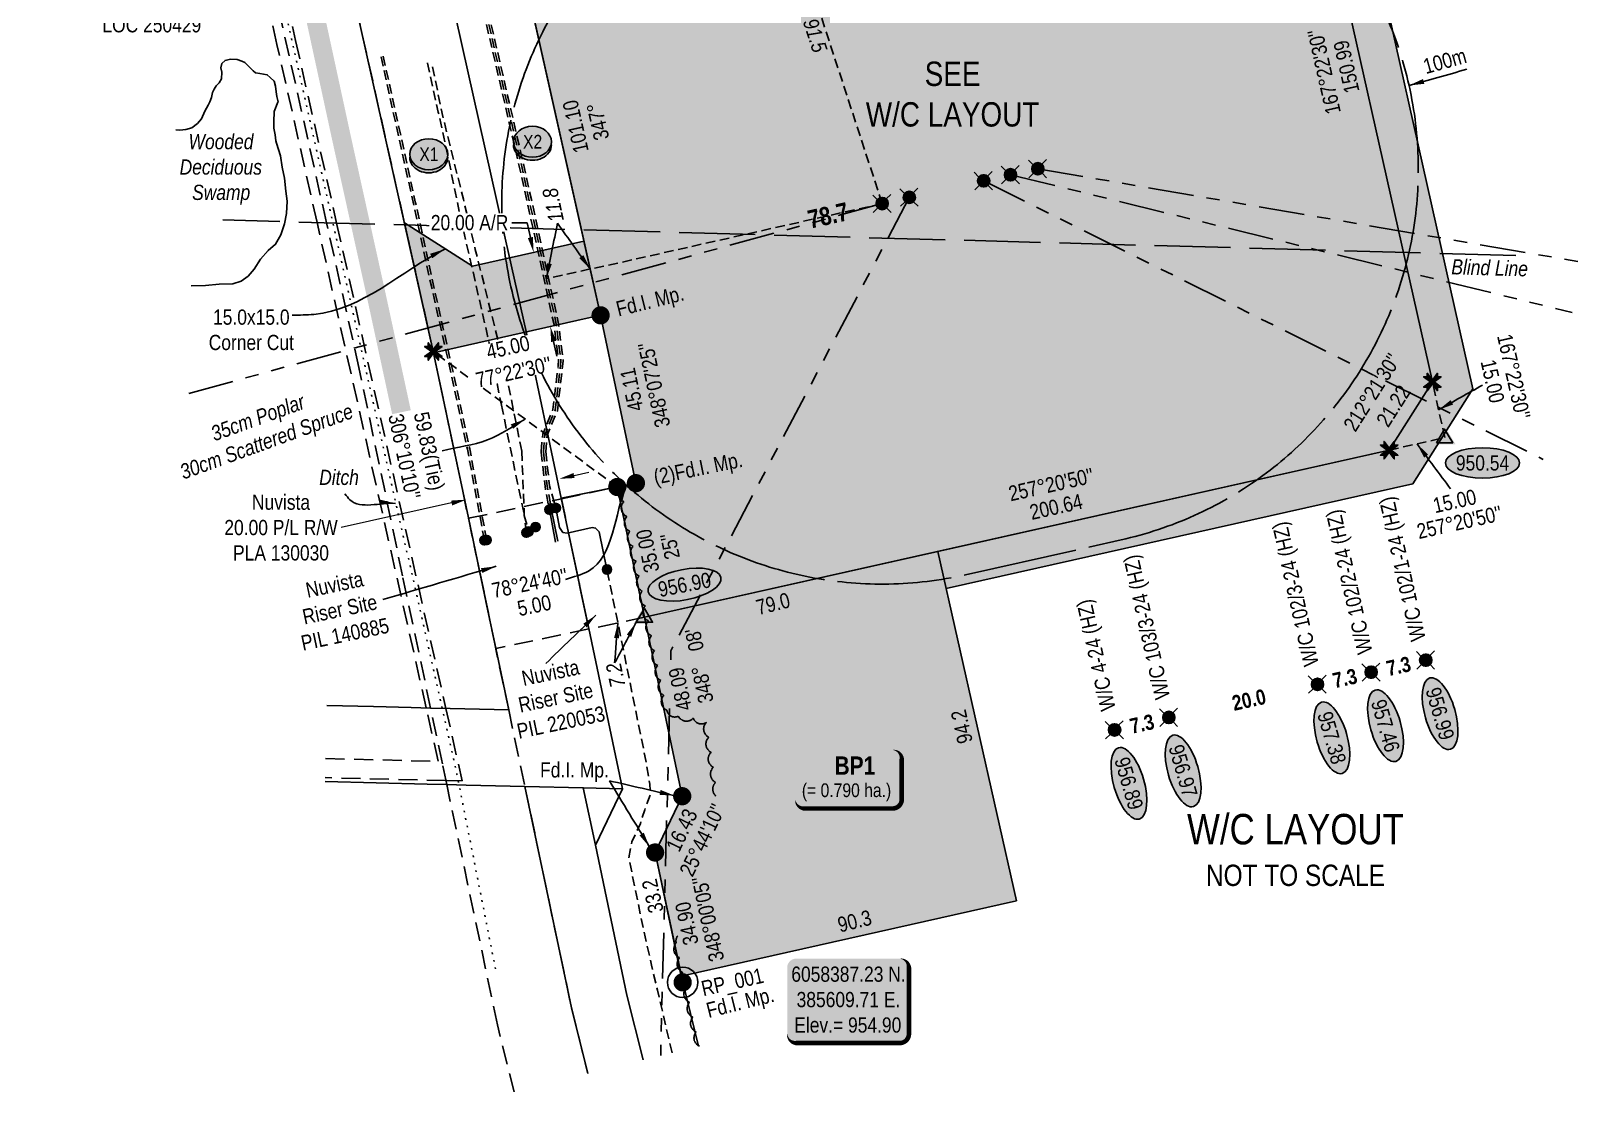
# Model space of a CAD drawing. Extents: x 382851 to 390193, y 6055218 to 6059732.
# Drawn here: x 387168 to 388187, y 6058509 to 6059207 of the extents above; entities that cross this region are included whole.
import ezdxf
from ezdxf.enums import TextEntityAlignment as Align

# ---------------------------------------------------------------- set-up
doc = ezdxf.new("R2010")
doc.units = 0
doc.header["$LTSCALE"] = 5
doc.header["$PDSIZE"] = 0.5
for name, pattern in [('0', [1, 1, 0]), ('foc-ACCESSROAD', [3.75, 2.5, -1.25]), ('foc-BUFFER', [16.75, 15, -1.75]), ('foc-DRILLPATH', [14.75, 6, -1.75, 1.75, -1.75, 1.75, -1.75]), ('foc-TIELINE', [1.875, 1.25, -0.625]), ('foc-TOPO', [1, 0.2, -0.8]), ('foc-TRAV', [1.875, 1.25, -0.625]), ('foc-UNSURVEYED', [12.5, 10, -2.5]), ('UG_PIPE', [1.875, 1.25, -0.625])]:
    doc.linetypes.add(name, pattern=pattern)
doc.layers.get('Defpoints').update_dxf_attribs({"color": 9})
for name, color, linetype in [('35', 37, 'Continuous'), ('AS-PIPE-UG', 44, 'UG_PIPE'), ('AS-ROADS', 254, 'Continuous'), ('AS-SYMBOL', 7, 'Continuous'), ('AUX-BUFFER', 7, 'foc-BUFFER'), ('DETAIL-T', 7, 'Continuous'), ('F-AR', 190, 'foc-ACCESSROAD'), ('F-RW', 190, 'Continuous'), ('F-WS', 190, 'foc-ACCESSROAD'), ('L-BD', 7, 'Continuous'), ('L-BD1', 253, 'Continuous'), ('L-MON', 1, 'Continuous'), ('L-MON-T', 1, 'Continuous'), ('L-TIE', 7, 'foc-TIELINE'), ('L-TIE-T', 7, 'Continuous'), ('L-USEC', 7, 'foc-UNSURVEYED'), ('P-CROSSINGS', 250, 'Continuous'), ('P-ELEVATION', 7, 'Continuous'), ('P-PDRILLPATH', 12, 'foc-DRILLPATH'), ('P-PROPOSED', 10, 'Continuous'), ('P-PROPOSED-H', 21, 'Continuous'), ('P-TEMP-BLOCKS', 250, 'Continuous'), ('P-TEMP-BLUE', 146, 'Continuous'), ('P-TRAV', 4, 'foc-TRAV'), ('P-TXT', 4, 'Continuous'), ('T-BUSH', 110, '0'), ('T-BUSH-T', 110, 'Continuous'), ('T-LOW-AREA', 48, 'foc-TOPO'), ('T-TIE', 201, 'foc-TIELINE'), ('WETLAND', 143, 'Continuous'), ('WETLAND-T', 146, 'Continuous')]:
    doc.layers.add(name, color=color, linetype=linetype)
doc.layers.add('AS-PIPE-AG', color=7, linetype='Continuous', true_color=0x7d00fa)
doc.layers.add('P-TEMP-BLUE-H', color=7, linetype='Continuous', true_color=0x99e6ff)
for name, color, linetype, lineweight in [('F-RW-T', 190, 'Continuous', 9), ('T-TEXT', 48, 'Continuous', 18), ('T-TIE-T', 201, 'Continuous', 18)]:
    doc.layers.add(name, color=color, linetype=linetype, lineweight=lineweight)
doc.styles.add('80', font='ARIALN.TTF', dxfattribs={"height": 10})
doc.styles.add('80CG', font='ARIALN.TTF', dxfattribs={"height": 10})
doc.styles.add('80L', font='ARIALN.TTF', dxfattribs={"height": 10})
doc.styles.add('80LS', font='ARIALNI.TTF', dxfattribs={"height": 10})
doc.styles.add('BOLD', font='ARIALNB.TTF')
doc.styles.add('Crossing', font='ARIALN.TTF', dxfattribs={"height": 10})
doc.styles.add('TXT', font='ARIALN.TTF', dxfattribs={"height": 0.2})
doc.dimstyles.new('Compass 5 000', dxfattribs={"dimscale": 5, "dimtxt": 9, "dimasz": 2, "dimexe": 0.2, "dimexo": 0.0625, "dimgap": 0.5, "dimtad": 0, "dimtih": 1, "dimtoh": 1, "dimzin": 0, "dimdsep": 46, "dimtxsty": '80CG', "dimcen": 0.1, "dimse1": 1, "dimse2": 1, "dimclrd": 256, "dimclrt": 256, "dimaunit": 1, "dimadec": 4, "dimazin": 0, "dimtfac": 0.06, "dimtofl": 0, "dimtmove": 0, "dimatfit": 1, "dimfxl": 0.2, "dimtolj": 1, "dimtzin": 0, "dimlwd": -1, "dimarcsym": 0})

# ---------------------------------------------------------------- blocks, each defined once
blk = doc.blocks.new('*D126')
at = {"layer": 'Defpoints', "color": 0, "transparency": 16777216}
for p in [(387361.1, 6059312.6), (387395.8, 6059157.7), (387347, 6059146.8)]:
    blk.add_point(p, dxfattribs=at)
at = {"layer": 'F-RW-T', "transparency": 16777216}
for p, q in [((387370.8, 6059314.8), (387380.6, 6059317)), ((387302.5, 6059299.5), (387277, 6059293.8))]:
    blk.add_line(p, q, dxfattribs=at)
for points in [[(387370.4, 6059316.4), (387371.2, 6059313.2), (387361.1, 6059312.6)], [(387302.2, 6059301.1), (387302.9, 6059297.9), (387312.3, 6059301.7)]]:
    blk.add_solid(points, dxfattribs=at)
at = {"layer": 'F-RW-T', "transparency": 16777216, "insert": (387242.7, 6059293.8), "char_height": 10, "attachment_point": 5, "style": '80CG'}
blk.add_mtext('\\A1;Nuvista\\P20.00 A/R\\PLOC 090577', dxfattribs=at)
blk = doc.blocks.new('*D127')
at = {"layer": 'Defpoints', "color": 0, "transparency": 16777216}
for p in [(387286.6, 6059394.4), (387298.8, 6059397), (387321.9, 6059231.6)]:
    blk.add_point(p, dxfattribs=at)
at = {"layer": 'F-RW-T', "transparency": 16777216}
for p, q in [((387343.9, 6059236.3), (387353.7, 6059238.5)), ((387312.1, 6059229.5), (387302.4, 6059227.3))]:
    blk.add_line(p, q, dxfattribs=at)
for points in [[(387343.6, 6059238), (387344.3, 6059234.7), (387334.1, 6059234.2)], [(387311.8, 6059231.1), (387312.5, 6059227.8), (387321.9, 6059231.6)]]:
    blk.add_solid(points, dxfattribs=at)
at = {"layer": 'F-RW-T', "transparency": 16777216, "insert": (387247, 6059227.3), "char_height": 10, "attachment_point": 5, "style": '80CG'}
blk.add_mtext('\\A1;Nuvista\\P5.00 Water Line R/W\\PLOC 250429', dxfattribs=at)
blk = doc.blocks.new('RISER')
h = blk.add_hatch(color=255)
h.dxf.hatch_style = 1
edge = h.paths.add_edge_path()
edge.add_arc((0, 0), 0.7, 0, 360)
blk.add_hatch(color=13).paths.add_polyline_path([(0.58, -0.15), (-0.58, -0.15, 0.774597)])
at = {"color": 13}
blk.add_line((-0.58, -0.15), (0.58, -0.15), dxfattribs=at)
blk.add_circle((0, 0), 0.6, dxfattribs=at)
blk = doc.blocks.new('fdia')
at = {"color": 255, "const_width": 1}
blk.add_lwpolyline([(-0.5, 0, 1), (0.5, 0, 1)], format="xyb", close=True, dxfattribs=at)
blk = doc.blocks.new('Fdiaa')
blk.add_blockref('fdia', (0, 0))
blk = doc.blocks.new('fdib')
at = {"color": 1, "const_width": 1.6}
blk.add_lwpolyline([(-0.4, 0, 1), (0.4, 0, 1)], format="xyb", close=True, dxfattribs=at)
at = {"color": 1}
blk.add_circle((0, 0), 0.8, dxfattribs=at)
blk = doc.blocks.new('Fdibb')
blk.add_blockref('fdib', (0, 0))
blk = doc.blocks.new('fdicc')
for name in ['Fdibb', 'Fdiaa']:
    blk.add_blockref(name, (0, 0))
blk = doc.blocks.new('FDI')
blk.add_blockref('fdicc', (0, 0))
blk = doc.blocks.new('TRIA')
blk.add_hatch(color=255).paths.add_polyline_path([(-0.04, 1.52), (-1.47, -0.87), (1.39, -0.87)])
blk = doc.blocks.new('TRIAA')
blk.add_blockref('TRIA', (0, 0))
blk = doc.blocks.new('TRIB')
at = {"color": 1}
blk.add_lwpolyline([(-1.12, -0.67), (-0.04, 1.13), (1.04, -0.67)], close=True, dxfattribs=at)
blk = doc.blocks.new('TRIBB')
blk.add_blockref('TRIB', (0, 0))
blk = doc.blocks.new('TRICC')
for name in ['TRIAA', 'TRIBB']:
    blk.add_blockref(name, (0, 0))
blk = doc.blocks.new('plspike')
blk.add_blockref('TRICC', (0, 0))
blk = doc.blocks.new('WC')
at = {"layer": 'L-MON'}
h = blk.add_hatch(color=255, dxfattribs=at)
h.dxf.hatch_style = 1
edge = h.paths.add_edge_path()
edge.add_arc((0, 0), 0.9, 0, 360)
at = {"layer": 'L-MON', "color": 240, "flags": 128}
for points in [[(-0.62, 0.5), (-1.23, 1.12)], [(0.52, 0.61), (1.13, 1.21)], [(-1.18, -1.18), (-0.56, -0.57)], [(1.16, -1.18), (0.56, -0.57)]]:
    blk.add_lwpolyline(points, dxfattribs=at)
at = {"layer": 'L-MON', "color": 240}
for radius in [0.8, 0.373]:
    blk.add_circle((0, 0), radius, dxfattribs=at)
blk = doc.blocks.new('*U130')
at = {"true_color": 0x99e6ff}
h = blk.add_hatch(color=141, dxfattribs=at)
edge = h.paths.add_edge_path()
edge.add_line((-29, -20), (29, -20))
edge.add_arc((29, -14), 6, 270, 360)
edge.add_line((35, -14), (35, 12.5))
edge.add_arc((29, 12.5), 6, 0, 90)
edge.add_line((29, 18.5), (-29, 18.5))
edge.add_arc((-29, 12.5), 6, 90, 180)
edge.add_line((-35, 12.5), (-35, -14))
edge.add_arc((-29, -14), 6, 180, 270)
at = {"color": 250, "flags": 128}
blk.add_lwpolyline([(-29, -20, 3, 3, 0), (29, -20, 3, 3, 0.414214), (35, -14, 3, 3, 0), (35, 12.5, 3, 0, 0.414214), (29, 18.5, 0, 0, 0), (-29, 18.5, 0, 0, 0.414214), (-35, 12.5, 0, 0, 0), (-35, -14, 0, 3, 0.414214)], format="xyseb", close=True, dxfattribs=at)
at = {"flags": 128}
blk.add_lwpolyline([(-17.1, -6.2, 0, 7.5, 0), (0, 0, 0, 0, 0)], format="xyseb", dxfattribs=at)
at = {"color": 250}
for tag, p, height, style in [('TEMP_AREA_W1_001', (-9.2, 2.2), 12, 'BOLD'), ('ENTER_TEXT_001', (-30.7, -12.5), 9, '80')]:
    blk.add_attdef(tag, p, '', height=height, dxfattribs=dict(at, style=style))
blk = doc.blocks.new('we')
at = {"layer": 'P-ELEVATION'}
h = blk.add_hatch(color=111, dxfattribs=at)
h.dxf.hatch_style = 1
edge = h.paths.add_edge_path()
edge.add_ellipse((0, 0), major_axis=(-24.4, 0), ratio=0.410256, start_angle=0, end_angle=360)
at = {"layer": 'P-ELEVATION', "color": 7, "flags": 128}
blk.add_lwpolyline([(0, 0, 12.5, 0, 0), (-12.4, -6.4, 0, 0, 0)], format="xyseb", dxfattribs=at)
at = {"layer": 'P-ELEVATION', "color": 7}
blk.add_ellipse((0, 0), major_axis=(-24.4, 0), ratio=0.410256, dxfattribs=at)
at = {"layer": 'P-ELEVATION', "style": '80'}
blk.add_attdef('ELEVATION', text='', height=10, dxfattribs=at).set_placement((0, 0), align=Align.MIDDLE_CENTER)
blk = doc.blocks.new('*D134')
at = {"layer": 'Defpoints', "color": 0, "transparency": 16777216}
for p in [(387439.5, 6059248.1), (387378.6, 6059234.5), (387453.8, 6058898.6)]:
    blk.add_point(p, dxfattribs=at)
at = {"layer": 'F-RW-T', "transparency": 16777216}
for p, q in [((387524.5, 6058914.4), (387534.2, 6058916.6)), ((387444, 6058896.4), (387371.5, 6058880.2))]:
    blk.add_line(p, q, dxfattribs=at)
for points in [[(387524.1, 6058916.1), (387524.8, 6058912.8), (387514.7, 6058912.3)], [(387443.7, 6058898), (387444.4, 6058894.8), (387453.8, 6058898.6)]]:
    blk.add_solid(points, dxfattribs=at)
at = {"layer": 'F-RW-T', "transparency": 16777216, "insert": (387331.9, 6058880.2), "char_height": 10, "attachment_point": 5, "style": '80CG'}
blk.add_mtext('\\A1;Nuvista\\P20.00 P/L R/W\\PPLA 130030', dxfattribs=at)
blk = doc.blocks.new('TEMP')
h = blk.add_hatch(color=255)
h.dxf.hatch_style = 1
h.paths.add_polyline_path([(0, 0.25), (-0.67, 1.15), (-0.67, 0.67), (-1.15, 0.67), (-0.25, 0), (-1.15, -0.67), (-0.67, -0.67), (-0.67, -1.15), (0, -0.25), (0.67, -1.15), (0.67, -0.67), (1.15, -0.67), (0.25, 0), (1.15, 0.67), (0.67, 0.67), (0.67, 1.15)])
h.paths.add_polyline_path([(0.57, 0.85), (0.57, 0.57), (0.85, 0.57), (0.08, 0), (0.85, -0.57), (0.57, -0.57), (0.57, -0.85), (0, -0.08), (-0.57, -0.85), (-0.57, -0.57), (-0.85, -0.57), (-0.08, 0), (-0.85, 0.57), (-0.57, 0.57), (-0.57, 0.85), (0, 0.08)], flags=16)
h = blk.add_hatch(color=1)
h.dxf.hatch_style = 1
h.paths.add_polyline_path([(0, 0.08), (-0.57, 0.85), (-0.57, 0.57), (-0.85, 0.57), (-0.08, 0), (-0.85, -0.57), (-0.57, -0.57), (-0.57, -0.85), (0, -0.08), (0.57, -0.85), (0.57, -0.57), (0.85, -0.57), (0.08, 0), (0.85, 0.57), (0.57, 0.57), (0.57, 0.85)])
at = {"color": 1}
for p, q in [((-0.08, 0), (0.08, 0)), ((0, 0.08), (0, -0.08))]:
    blk.add_line(p, q, dxfattribs=at)
at = {"color": 255, "flags": 128}
blk.add_lwpolyline([(-0.25, 0), (-1.15, 0.67), (-0.67, 0.67), (-0.67, 1.15), (0, 0.25), (0.67, 1.15), (0.67, 0.67), (1.15, 0.67), (0.25, 0), (1.15, -0.67), (0.67, -0.67), (0.67, -1.15), (0, -0.25), (-0.67, -1.15), (-0.67, -0.67), (-1.15, -0.67)], close=True, dxfattribs=at)
at = {"color": 1, "flags": 128}
blk.add_lwpolyline([(-0.08, 0), (-0.85, 0.57), (-0.57, 0.57), (-0.57, 0.85), (0, 0.08), (0.57, 0.85), (0.57, 0.57), (0.85, 0.57), (0.08, 0), (0.85, -0.57), (0.57, -0.57), (0.57, -0.85), (0, -0.08), (-0.57, -0.85), (-0.57, -0.57), (-0.85, -0.57)], close=True, dxfattribs=at)
blk = doc.blocks.new('xing2')
h = blk.add_hatch(color=50)
h.dxf.hatch_style = 1
edge = h.paths.add_edge_path()
edge.add_ellipse((0, 0), major_axis=(-12.5, 0), ratio=0.816297, start_angle=0, end_angle=360)
h = blk.add_hatch(color=250)
h.dxf.hatch_style = 1
edge = h.paths.add_edge_path()
edge.add_ellipse((0, -2), major_axis=(-12.5, 0), ratio=0.816297, start_angle=0, end_angle=180)
edge.add_line((12.5, -2), (12.5, 0))
edge.add_ellipse((0, 0), major_axis=(-12.5, 0), ratio=0.816297, start_angle=0, end_angle=180, ccw=False)
edge.add_line((-12.5, 0), (-12.5, -2))
at = {"color": 250}
blk.add_ellipse((0, 0), major_axis=(-12.5, 0), ratio=0.816297, dxfattribs=at)
blk.add_ellipse((0, -2), major_axis=(-12.5, 0), ratio=0.816297, start_param=0, end_param=3.141593, dxfattribs=at)
at = {"color": 250, "style": 'Crossing'}
blk.add_attdef('CROSSING', text='', height=9, dxfattribs=at).set_placement((0.1, 0), align=Align.MIDDLE_CENTER)
at = {"color": 250, "style": 'Crossing', "flags": 1}
for tag, p in [('OWNER', (0.1, -12.5)), ('DESCRIPTION', (0.1, -25.8)), ('LOCATION', (0.1, -39.3)), ('DWG_REF', (0.1, -52.8))]:
    blk.add_attdef(tag, text='', height=9, dxfattribs=at).set_placement(p, align=Align.MIDDLE_CENTER)
blk = doc.blocks.new('*U168')
h = blk.add_hatch(color=254)
edge = h.paths.add_edge_path()
edge.add_line((-34, -28.5), (34, -28.5))
edge.add_arc((34, -22.5), 6, 270, 360)
edge.add_line((40, -22.5), (40, 21))
edge.add_arc((34, 21), 6, 0, 90)
edge.add_line((34, 27), (-34, 27))
edge.add_arc((-34, 21), 6, 90, 180)
edge.add_line((-40, 21), (-40, -22.5))
edge.add_arc((-34, -22.5), 6, 180, 270)
at = {"color": 1, "flags": 128}
blk.add_lwpolyline([(-34, -28.5, 3, 3, 0), (34, -28.5, 3, 3, 0.414214), (40, -22.5, 3, 3, 0), (40, 21, 3, 0, 0.414214), (34, 27, 0, 0, 0), (-34, 27, 0, 0, 0.414214), (-40, 21, 0, 0, 0), (-40, -22.5, 0, 3, 0.414214)], format="xyseb", close=True, dxfattribs=at)
blk.add_lwpolyline([(-21, -6.6, 0, 10, 0), (0, 0, 5, 5, 0)], format="xyseb", dxfattribs=at)
at = {"color": 1, "style": '80'}
blk.add_attdef('ENTER_TEXT_001', (-36, -5), '', height=10, dxfattribs=at)
blk = doc.blocks.new('*D176')
at = {"layer": 'Defpoints', "color": 0, "transparency": 16777216}
for p in [(387497.9, 6059061.1), (387501.5, 6059061.9), (387512.4, 6059013.1)]:
    blk.add_point(p, dxfattribs=at)
at = {"layer": 'P-TXT', "transparency": 16777216}
for p, q in [((387493.6, 6059080.6), (387483.6, 6059080.6)), ((387495.8, 6059070.9), (387493.6, 6059080.6)), ((387511, 6059002.6), (387513.2, 6058992.8))]:
    blk.add_line(p, q, dxfattribs=at)
for points in [[(387497.4, 6059071.2), (387494.1, 6059070.5), (387497.9, 6059061.1)], [(387512.7, 6059003), (387509.4, 6059002.2), (387508.9, 6059012.3)]]:
    blk.add_solid(points, dxfattribs=at)
at = {"layer": 'P-TXT', "transparency": 16777216, "insert": (387455.8, 6059080.6), "char_height": 10, "attachment_point": 5, "style": '80CG', "bg_fill": 3, "box_fill_scale": 1.1, "bg_fill_color": 256, "bg_fill_true_color": 13158600, "bg_fill_transparency": 0}
blk.add_mtext('\\A1;20.00 A/R', dxfattribs=at)

msp = doc.modelspace()

# ---------------------------------------------------------------- hatches: boundary and pattern name
at = {"layer": 'P-PROPOSED-H'}
h = msp.add_hatch(color=256, dxfattribs=at)
h.dxf.hatch_style = 1
h.paths.add_polyline_path([(387570.857, 6058821.326), (388060.095, 6058931.162), (388088.485, 6058975.969), (388005.984, 6059344.173), (387961.191, 6059372.57), (387486.682, 6059266.288), (387541.902, 6059019.741), (387565.102, 6058909.426), (387552.862, 6058906.916)])
h = msp.add_hatch(color=256, dxfattribs=at)
h.dxf.hatch_style = 1
h.paths.add_polyline_path([(387530.986, 6059068.515), (387457.804, 6059052.136), (387413.036, 6059080.53), (387432.139, 6058995.175), (387541.902, 6059019.741)])
at = {"layer": 'P-TEMP-BLUE-H'}
h = msp.add_hatch(color=256, dxfattribs=at)
h.dxf.hatch_style = 1
h.paths.add_polyline_path([(387763.56, 6058864.588), (388060.095, 6058931.162), (388088.485, 6058975.969), (388005.984, 6059344.173), (387961.191, 6059372.57), (387744.134, 6059323.953), (387738.678, 6059348.314), (387965.83, 6059399.218), (388028.106, 6059359.738), (388115.134, 6058971.335), (388075.666, 6058909.045), (387769.035, 6058840.205)])
h = msp.add_hatch(color=256, dxfattribs=at)
h.dxf.hatch_style = 1
h.paths.add_polyline_path([(387815.109, 6058634.977), (387594.909, 6058585.541), (387577.707, 6058666.716), (387595.537, 6058703.703), (387570.857, 6058821.326), (387763.56, 6058864.588)])

# ---------------------------------------------------------------- linework, layer by layer
at = {"layer": '35', "color": 3}
msp.add_circle((387595.84, 6058581.396), 10, dxfattribs=at)
at = {"layer": 'AS-PIPE-AG', "flags": 128}
for points in [[(387512.335, 6058870.756), (387508.217, 6058892.046)], [(387513.852, 6058871.393), (387509.517, 6058892.821)], [(387546.095, 6058852.713), (387540.927, 6058877.398), (387538.632, 6058879.941), (387536.417, 6058880.286), (387519.937, 6058876.658), (387517.167, 6058877.083), (387514.95, 6058880.308), (387512.492, 6058893.163)]]:
    msp.add_lwpolyline(points, dxfattribs=at)
at = {"layer": 'AS-PIPE-UG', "flags": 128}
for points in [[(387502.858, 6058930.108), (387503.838, 6058941.634), (387510.58, 6058957.809), (387514.322, 6058989.578), (387511.3, 6059013.71), (387490.174, 6059110.269), (387463.562, 6059225.405), (387440.877, 6059327.618), (387422.068, 6059415.051), (387409.05, 6059482.595), (387401.676, 6059510.138)], [(387504.352, 6058929.981), (387505.312, 6058941.273), (387512.045, 6058957.426), (387515.832, 6058989.583), (387512.78, 6059013.963), (387491.637, 6059110.598), (387465.025, 6059225.736), (387442.342, 6059327.938), (387423.537, 6059415.351), (387410.512, 6059482.931), (387403.125, 6059510.526)], [(387505.846, 6058929.854), (387506.786, 6058940.913), (387513.509, 6058957.042), (387517.342, 6058989.589), (387514.259, 6059014.217), (387493.1, 6059110.928), (387466.487, 6059226.067), (387443.807, 6059328.259), (387425.006, 6059415.651), (387411.974, 6059483.267), (387404.573, 6059510.914)], [(387465.547, 6058871.888), (387454.457, 6058931.673), (387444.875, 6058975.926), (387429.377, 6059044.913), (387418.695, 6059094.101), (387409.28, 6059136.823), (387397.125, 6059191.846)], [(387467.021, 6058872.162), (387455.927, 6058931.969), (387446.339, 6058976.249), (387430.841, 6059045.237), (387420.159, 6059094.421), (387410.744, 6059137.146), (387398.589, 6059192.169)], [(387428.25, 6059185.623), (387428.177, 6059185.556), (387435.257, 6059153.251), (387443.837, 6059113.283), (387449.792, 6059084.201), (387458.545, 6059046.291), (387467.64, 6059006.248), (387476.765, 6058960.588)], [(387490.082, 6058930.458), (387478.975, 6058985.386), (387459.565, 6059063.081), (387451.717, 6059095.981), (387438.205, 6059150.488), (387431, 6059185.328)], [(387476.765, 6058960.588), (387491.765, 6058888.273)], [(387490.082, 6058930.458), (387491.765, 6058888.273)], [(387502.862, 6058929.815), (387505.38, 6058907.156), (387508.217, 6058892.046)], [(387504.352, 6058929.981), (387506.865, 6058907.373), (387509.517, 6058892.821)], [(387505.842, 6058930.147), (387508.349, 6058907.591), (387512.492, 6058893.163)], [(387493.14, 6058876.903), (387491.765, 6058888.273)], [(387491.765, 6058888.273), (387494.552, 6058877.693)], [(387588.852, 6058535.119), (387579.305, 6058576.218), (387575.377, 6058592.718), (387575.355, 6058592.728), (387570.137, 6058616.071), (387560.455, 6058663.126), (387562.51, 6058673.811), (387568.045, 6058685.833), (387570.942, 6058694.861), (387574.607, 6058704.606), (387574.26, 6058711.538), (387571.025, 6058730.271), (387546.095, 6058852.713)]]:
    msp.add_lwpolyline(points, dxfattribs=at)
at = {"layer": 'AS-ROADS', "const_width": 12.5, "flags": 128}
msp.add_lwpolyline([(387414.392, 6058940.586), (387395.297, 6059029.143), (387371.712, 6059135.883), (387295.55, 6059487.616)], dxfattribs=at)
at = {"layer": 'AUX-BUFFER', "color": 251, "linetype": 'foc-BUFFER', "flags": 128}
msp.add_lwpolyline([(387883.883, 6058872.14, 1), (387774.496, 6059360.027), (387672.268, 6059337.107, 1), (387781.656, 6058849.22)], format="xyb", close=True, dxfattribs=at)
at = {"layer": 'F-AR'}
for points in [[(387361.221, 6058728.412), (387435.211, 6058726.634), (387427.322, 6058761.709), (387355.579, 6059080.677), (387329.253, 6059197.752), (387247.686, 6059574.05), (387244.357, 6059599.608), (387241.667, 6059626.637), (387241.509, 6059629.18), (387240.986, 6059631.314), (387233.491, 6059678.486)], [(387246.144, 6059678.486), (387253.368, 6059633.021), (387254.483, 6059625.239), (387254.671, 6059622.686), (387254.97, 6059619.323), (387257.749, 6059595.571), (387260.026, 6059576.105), (387341.453, 6059200.446), (387368.466, 6059080.322), (387440.201, 6058761.395), (387450.915, 6058713.759), (387440.268, 6058714.013), (387360.922, 6058715.92)], [(387485.038, 6058509.326), (387474.053, 6058553.538), (387440.826, 6058711.365), (387437.962, 6058724.967), (387430.189, 6058761.639), (387411.763, 6058848.571), (387383.141, 6058985.351), (387361.822, 6059080.506), (387262.002, 6059526.199), (387254.715, 6059622.703), (387250.7, 6059676.017), (387250.514, 6059678.486)], [(387300.638, 6059678.486), (387301.989, 6059660.58), (387309.211, 6059564.843), (387311.565, 6059533.577), (387413.359, 6059079.089), (387431.976, 6058995.941), (387454.992, 6058886.674), (387467.865, 6058825.536), (387481.496, 6058760.384), (387492.16, 6058710.147), (387522.779, 6058564.719), (387533.547, 6058521.379)]]:
    msp.add_lwpolyline(points, dxfattribs=at)
msp.add_lwpolyline([(387534.168, 6058813.6), (387529.021, 6058838.054), (387516.158, 6058899.196), (387552.862, 6058906.916), (387570.857, 6058821.326), (387534.168, 6058813.6)], close=True, dxfattribs=at)
at = {"layer": 'F-RW'}
for points in [[(387362.056, 6058763.29), (387392.744, 6058762.555), (387417.415, 6058761.951), (387430.189, 6058761.639), (387443.08, 6058761.324), (387481.496, 6058760.384), (387472.982, 6058801.078), (387467.856, 6058825.529), (387454.992, 6058886.674), (387431.971, 6058995.926), (387413.359, 6059079.089), (387311.565, 6059533.577), (387305.477, 6059560.749), (387309.209, 6059564.849), (387320.021, 6059576.769), (387340.477, 6059599.318), (387394.482, 6059658.841), (387412.302, 6059678.486)], [(387496.652, 6059678.486), (387460.728, 6059638.882), (387373.53, 6059542.758), (387477.738, 6059077.32), (387493.013, 6059009.126), (387516.076, 6058899.524), (387528.933, 6058838.381), (387534.079, 6058813.928), (387556.226, 6058708.623), (387530.535, 6058709.235), (387492.16, 6058710.147), (387453.663, 6058711.06), (387440.826, 6058711.365), (387427.896, 6058711.679), (387360.858, 6058713.285)], [(388101.606, 6059409.725), (387916.027, 6059462.376), (387485.661, 6059592.009), (387427.962, 6059528.411), (387529.272, 6059075.905), (387541.902, 6059019.741), (387565.102, 6058909.426), (387516.076, 6058899.524), (387493.013, 6059009.126), (387477.738, 6059077.32), (387373.53, 6059542.758), (387460.728, 6059638.882), (387536.544, 6059616.03), (387926.457, 6059498.365), (388111.879, 6059445.937)], [(387569.786, 6058530.382), (387559.206, 6058572.993), (387538.481, 6058671.526), (387556.248, 6058708.609), (387534.082, 6058813.93), (387528.936, 6058838.383), (387516.074, 6058899.524), (387552.862, 6058906.916), (387570.857, 6058821.326), (387595.537, 6058703.703), (387577.707, 6058666.716), (387595.84, 6058581.396), (387606.243, 6058539.44)], [(387533.547, 6058521.379), (387522.779, 6058564.719), (387492.16, 6058710.147), (387530.535, 6058709.235), (387538.478, 6058671.526), (387559.206, 6058573), (387569.788, 6058530.383)]]:
    msp.add_lwpolyline(points, dxfattribs=at)
at = {"layer": 'F-WS'}
msp.add_lwpolyline([(387534.164, 6058813.6), (387473.066, 6058800.75), (387467.94, 6058825.201), (387455.076, 6058886.346), (387516.16, 6058899.196), (387529.018, 6058838.053), (387534.164, 6058813.6)], close=True, dxfattribs=at)
at = {"layer": 'L-USEC'}
msp.add_line((388143.259, 6059059.083), (387293.608, 6059082.42), dxfattribs=at)
at = {"layer": 'P-PDRILLPATH', "flags": 128}
for points in [[(387829.19, 6059116.083), (388186.788, 6059054.643)], [(387793.627, 6059108.138), (388161.342, 6058924.984)], [(387811.267, 6059112.118), (388180.304, 6059021.601)], [(387744.765, 6059097.271), (387588.15, 6058799.33), (387587.865, 6058788.101)], [(387726.962, 6059093.163), (387268.219, 6058967.587)], [(387587.188, 6058761.42), (387581.398, 6058533.212)]]:
    msp.add_lwpolyline(points, dxfattribs=at)
at = {"layer": 'P-PROPOSED', "flags": 128}
msp.add_lwpolyline([(387570.857, 6058821.326), (388060.095, 6058931.162), (388088.485, 6058975.969), (388005.984, 6059344.173), (387961.191, 6059372.57), (387486.682, 6059266.288), (387541.902, 6059019.741), (387565.102, 6058909.426), (387552.862, 6058906.916), (387570.857, 6058821.326)], dxfattribs=at)
msp.add_lwpolyline([(387530.986, 6059068.515), (387457.804, 6059052.136), (387413.036, 6059080.53), (387432.139, 6058995.175), (387541.902, 6059019.741)], close=True, dxfattribs=at)
at = {"layer": 'P-TEMP-BLUE', "flags": 128}
for points in [[(387763.56, 6058864.588), (388060.095, 6058931.162), (388088.485, 6058975.969), (388005.984, 6059344.173), (387961.191, 6059372.57), (387744.134, 6059323.953), (387738.678, 6059348.314), (387965.83, 6059399.218), (388028.106, 6059359.738), (388115.134, 6058971.335), (388075.666, 6058909.045), (387769.035, 6058840.205)], [(387815.109, 6058634.977), (387594.909, 6058585.541), (387577.707, 6058666.716), (387595.537, 6058703.703), (387570.857, 6058821.326), (387763.56, 6058864.588)]]:
    msp.add_lwpolyline(points, close=True, dxfattribs=at)
at = {"layer": 'P-TRAV'}
for p, q in [((388096.685, 6058939.376), (388088.485, 6058975.969)), ((388060.095, 6058931.162), (388096.685, 6058939.376))]:
    msp.add_line(p, q, dxfattribs=at)
at = {"layer": 'T-BUSH', "flags": 128}
for points in [[(387555.111, 6058907.071, 0.52056705), (387557.136, 6058897.282, 0.52056705), (387559.161, 6058887.493, 0.52056705), (387561.186, 6058877.704, 0.52056705), (387563.21, 6058867.915, 0.52056705), (387565.235, 6058858.126, 0.52056705), (387567.26, 6058848.337, 0.52056705), (387569.285, 6058838.548, 0.52056705), (387571.31, 6058828.759, 0.52056705), (387573.334, 6058818.971, 0.52056705), (387575.359, 6058809.182, 0.52056705), (387577.384, 6058799.393, 0.52056705), (387579.409, 6058789.604, 0.52056705), (387581.434, 6058779.815, 0.52056705), (387583.458, 6058770.026, 0.52056705), (387585.483, 6058760.237, 0.52056705), (387592.975, 6058756.311, 0.52056705), (387602.882, 6058754.974, 0.52056705), (387611.51, 6058752.337, 0.52056705), (387613.011, 6058742.455, 0.52056705), (387614.512, 6058732.572, 0.52056705), (387616.013, 6058722.689, 0.52056705), (387617.514, 6058712.806, 0.43824999), (387617.665, 6058703.835, 0.43824999)], [(387592.628, 6058611.91, 0.26519155), (387591.642, 6058607.257, 0.52056705), (387593.831, 6058597.503, 0.52056705), (387596.019, 6058587.749, 0.52056705), (387598.208, 6058577.996, 0.52056705), (387600.397, 6058568.242, 0.52056705), (387602.585, 6058558.489, 0.52056705), (387604.774, 6058548.735, 0.52056705), (387606.842, 6058539.519)]]:
    msp.add_lwpolyline(points, format="xyb", dxfattribs=at)
at = {"layer": 'T-LOW-AREA', "flags": 128}
msp.add_lwpolyline([(387167.622, 6059657.393), (387195.182, 6059653.438), (387223.612, 6059641.166), (387238.355, 6059631.291), (387243.81, 6059627.386), (387247.53, 6059622.063), (387249.71, 6059611.628), (387260.792, 6059562.231), (387286.747, 6059441.638), (387338.83, 6059201.361), (387391.212, 6058968.403), (387447.485, 6058718.203), (387472.847, 6058590.213)], dxfattribs=at)
at = {"layer": 'T-TIE', "flags": 128}
for points in [[(387726.962, 6059093.163), (387656.315, 6059309.466)], [(387726.962, 6059093.163), (387535.094, 6059050.017)]]:
    msp.add_lwpolyline(points, dxfattribs=at)
at = {"layer": 'WETLAND'}
msp.add_lwpolyline([(387262.854, 6059141.566), (387265.507, 6059141.439), (387269.286, 6059141.796), (387273.35, 6059142.936), (387276.987, 6059145.86), (387279.554, 6059148.926), (387281.906, 6059153.846), (387284.045, 6059157.838), (387285.186, 6059160.049), (387286.185, 6059162.901), (387286.898, 6059166.252), (387287.896, 6059168.462), (387289.393, 6059170.601), (387291.318, 6059172.526), (387292.816, 6059175.236), (387293.029, 6059179.514), (387292.459, 6059182.366), (387293.101, 6059185.147), (387295.168, 6059187.286), (387298.662, 6059188.07), (387303.083, 6059187.928), (387306.149, 6059186.787), (387308.217, 6059185.931), (387311.425, 6059182.58), (387313.493, 6059180.37), (387315.133, 6059179.086), (387317.985, 6059178.587), (387322.833, 6059177.803), (387324.758, 6059176.092), (387327.397, 6059173.525), (387328.252, 6059170.316), (387328.609, 6059166.608), (387329.25, 6059163.614), (387329.962, 6059160.055), (387329.781, 6059159.734), (387327.397, 6059153.772), (387327.099, 6059146.916), (387327.099, 6059142.743), (387327.993, 6059138.272), (387328.589, 6059134.397), (387328.887, 6059132.906), (387331.57, 6059124.56), (387332.762, 6059117.108), (387334.253, 6059109.954), (387335.147, 6059101.309), (387336.041, 6059094.751), (387335.445, 6059086.703), (387334.253, 6059079.847), (387331.868, 6059072.693), (387328.291, 6059066.433), (387323.522, 6059062.26), (387318.454, 6059056.596), (387314.281, 6059050.038), (387310.406, 6059045.567), (387305.636, 6059042.288), (387300.271, 6059040.5), (387291.328, 6059040.201), (387282.386, 6059039.307), (387272.965, 6059039.053)], dxfattribs=at)

# ---------------------------------------------------------------- block references
at = {"xscale": 0.99961449, "yscale": 0.99961449, "zscale": 0.99961449, "rotation": 286.1528441390307}
for p, values in [((388093.548, 6058757.967), {'ELEVATION': '956.99'}), ((388057.703, 6058750.037), {'ELEVATION': '957.46'}), ((388022.423, 6058742.077), {'ELEVATION': '957.38'}), ((387924.698, 6058720.342), {'ELEVATION': '956.97'}), ((387889.093, 6058712.127), {'ELEVATION': '956.89'})]:
    msp.add_blockref('we', p, dxfattribs=at).add_auto_attribs(values)
at = {"layer": 'AS-SYMBOL', "xscale": 4.998072450000006, "yscale": 4.998072450000006, "zscale": 4.998072450000006}
for p in [(387508.217, 6058892.046), (387509.517, 6058892.821), (387512.492, 6058893.163), (387499.152, 6058880.558), (387465.547, 6058871.888), (387467.017, 6058872.063), (387493.14, 6058876.903), (387494.552, 6058877.693), (387546.095, 6058852.713)]:
    msp.add_blockref('RISER', p, dxfattribs=at)
at = {"layer": 'DETAIL-T'}
ref = msp.add_blockref('*U168', (387704.515, 6058569.988), dxfattribs=at)
ref.add_attrib('ENTER_TEXT_001', '6058387.23 N.', (387667.22, 6058581.76), dxfattribs={"layer": '0', "color": 1, "height": 10, "style": '80'})
ref.add_attrib('ENTER_TEXT_002', '385609.71 E.', (387670.695, 6058565.053), dxfattribs={"layer": '0', "color": 1, "height": 10, "style": '80'})
ref.add_attrib('ENTER_TEXT_003', 'Elev.= 954.90', (387669.15, 6058548.345), dxfattribs={"layer": '0', "color": 1, "height": 10, "style": '80'})
at = {"layer": 'L-MON'}
for name, p, xscale, yscale, zscale in [('WC', (387811.267, 6059112.118), 5, 5, 5), ('WC', (387829.19, 6059116.083), 5, 5, 5), ('WC', (387793.627, 6059108.138), 5, 5, 5), ('WC', (387726.962, 6059093.163), 5, 5, 5), ('WC', (387744.765, 6059097.271), 5, 5, 5), ('FDI', (387541.902, 6059019.741), 4.998072450000006, 4.998072450000006, 4.998072450000006), ('TEMP', (388088.485, 6058975.969), 4.998072450000001, 4.998072450000001, 4.998072450000001), ('plspike', (388096.685, 6058939.376), 4.998072450000006, 4.998072450000006, 4.998072450000006), ('TEMP', (388060.095, 6058931.162), 4.998072450000001, 4.998072450000001, 4.998072450000001), ('FDI', (387552.862, 6058906.916), 4.998072450000006, 4.998072450000006, 4.998072450000006), ('FDI', (387565.102, 6058909.426), 4.998072450000006, 4.998072450000006, 4.998072450000006), ('plspike', (387570.857, 6058821.326), 4.998072450000006, 4.998072450000006, 4.998072450000006), ('WC', (388048.274, 6058785.18), 5, 5, 5), ('WC', (388084.119, 6058793.11), 5, 5, 5), ('WC', (388012.994, 6058777.22), 5, 5, 5), ('WC', (387915.269, 6058755.485), 5, 5, 5), ('WC', (387879.664, 6058747.27), 5, 5, 5), ('FDI', (387595.537, 6058703.703), 4.998072450000006, 4.998072450000006, 4.998072450000006), ('FDI', (387577.707, 6058666.716), 4.998072450000006, 4.998072450000006, 4.998072450000006), ('FDI', (387595.84, 6058581.396), 4.998072450000006, 4.998072450000006, 4.998072450000006)]:
    msp.add_blockref(name, p, dxfattribs=dict(at, xscale=xscale, yscale=yscale, zscale=zscale))
at = {"layer": 'P-CROSSINGS', "xscale": 0.99961449, "yscale": 0.99961449, "zscale": 0.99961449}
for p, values in [((387497.134, 6059133.803), {'CROSSING': 'X2'}), ((387428.991, 6059125.566), {'CROSSING': 'X1'})]:
    msp.add_blockref('xing2', p, dxfattribs=at).add_auto_attribs(values)
at = {"layer": 'P-TEMP-BLOCKS', "xscale": 0.99961449, "yscale": 0.99961449, "zscale": 0.99961449}
msp.add_blockref('*U130', (387704.827, 6058715.636), dxfattribs=at).add_auto_attribs({'TEMP_AREA_W1_001': 'BP1', 'ENTER_TEXT_001': '(= 0.790 ha.)'})
at = {"layer": 'T-TIE-T', "xscale": 0.99961449, "yscale": 0.99961449, "zscale": 0.99961449}
msp.add_blockref('we', (388121.432, 6058922.729), dxfattribs=at).add_auto_attribs({'ELEVATION': '950.54'})
at = {"layer": 'T-TIE-T', "xscale": 0.99961449, "yscale": 0.99961449, "zscale": 0.99961449, "rotation": 11.01620988873434}
msp.add_blockref('we', (387597.047, 6058842.763), dxfattribs=at).add_auto_attribs({'ELEVATION': '956.90'})

# ---------------------------------------------------------------- texts
at = {"layer": '35', "color": 3, "style": '80'}
msp.add_attdef('RP_001', (387609.405, 6058572.232), 'RP', height=10, rotation=12.653292, dxfattribs=at)
at = {"layer": 'AUX-BUFFER', "insert": (388081.506, 6059187.845), "char_height": 9.9961, "attachment_point": 1, "rotation": 15.646902, "style": '80L'}
msp.add_mtext_dynamic_manual_height_columns('100m', width=6.84691, gutter_width=45, heights=[0], dxfattribs=at)
at = {"layer": 'DETAIL-T', "color": 3, "attachment_point": 5, "style": '80CG'}
for s, insert, char_height, width in [('SEE\\PW/C LAYOUT', (387773.196, 6059165.028), 16, 113.87351), ('W/C LAYOUT\\P{\\H0.7x;NOT TO SCALE}', (387998.523, 6058668.292), 20, 142.34188)]:
    msp.add_mtext(s, dxfattribs=dict(at, insert=insert, char_height=char_height, width=width))
at = {"layer": 'F-RW-T', "char_height": 10, "attachment_point": 5, "rotation": 11.877158, "style": '80CG'}
for s, insert in [('\\A1;Nuvista\\PRiser Site\\PPIL 140885', (387370.52, 6058826.445)), ('\\A1;Nuvista\\PRiser Site\\PPIL 220053', (387512.403, 6058768.501))]:
    msp.add_mtext(s, dxfattribs=dict(at, insert=insert))
at = {"layer": 'L-BD', "style": '80L'}
for s, height, rotation, p in [("167%%D22'30''", 9.99614, 102.6294, (388017.342, 6059179.804)), ('150.99', 9.9961, 102.6294, (388031.974, 6059183.082)), ('101.10', 9.9961, 102.6244, (387525.452, 6059143.83)), ('347%%D', 9.9961, 102.6244, (387540.084, 6059147.107)), ("167%%D22'30''", 9.99614, 282.6294, (388141.992, 6058979.553)), ("348%%D07'25''", 9.99614, 101.9419, (387577.048, 6058973.992)), ('45.11', 9.9961, 101.9419, (387562.378, 6058970.889)), ('15.00', 9.9961, 282.6294, (388128.092, 6058976.439)), ("257%%D20'50''", 9.99614, 12.6533, (387837.928, 6058908.558)), ('200.64', 9.9961, 12.6533, (387841.213, 6058893.928)), ('15.00', 9.9961, 12.6533, (388103.082, 6058897.644)), ('W/C 102/2-24 (HZ)', 9.99614, 102.653292, (388034.945, 6058844.768)), ('W/C 102/1-24 (HZ)', 9.99614, 102.653292, (388069.947, 6058853.301)), ("257%%D20'50''", 9.99614, 12.6533, (388106.202, 6058883.746)), ('W/C 102/3-24 (HZ)', 9.99614, 102.653292, (387999.665, 6058836.808)), ('35.00', 9.9961, 101.8501, (387572.815, 6058864.885)), ("25''", 9.9961, 101.8501, (387587.49, 6058867.964)), ('W/C 103/3-24 (HZ)', 9.99614, 102.653292, (387901.94, 6058815.073)), ("78%%D24'40''", 9.99614, 11.5887, (387495.31, 6058843.792)), ('5.00', 9.9961, 11.5887, (387498.322, 6058829.104)), ('W/C 4-24 (HZ)', 9.99614, 102.653292, (387868.658, 6058796.615)), ("08'", 9.9961, 101.8501, (387603.523, 6058806.55)), ('48.09', 9.9961, 101.8501, (387594.146, 6058774.078)), ('348%%D', 9.9961, 101.8501, (387608.82, 6058777.157)), ("25%%D44'10''", 9.99614, 64.2634, (387608.728, 6058674.914)), ('16.43', 9.9961, 64.2634, (387595.222, 6058681.425)), ("348%%D00'05''", 9.99614, 101.9982, (387612.471, 6058622.994)), ('34.90', 9.9961, 101.9982, (387598.538, 6058620.033))]:
    msp.add_text(s, height=height, rotation=rotation, dxfattribs=at).set_placement(p, align=Align.MIDDLE)
at = {"layer": 'L-BD', "insert": (388044.61, 6058971.822), "char_height": 9.99614, "width": 42.86927, "attachment_point": 2, "rotation": 57.6413, "style": '80L', "bg_fill": 1, "box_fill_scale": 1, "bg_fill_color": 21, "bg_fill_transparency": 0}
msp.add_mtext("212%%D21'30''\\P21.22", dxfattribs=at)
at = {"layer": 'L-BD1', "color": 3, "style": 'BOLD'}
for s, p in [('7.3', (388059.592, 6058782.563)), ('7.3', (388024.312, 6058774.603)), ('20.0', (387958.17, 6058759.731)), ('7.3', (387890.982, 6058744.653))]:
    msp.add_text(s, height=9.9961, rotation=12.673499, dxfattribs=at).set_placement(p)
at = {"layer": 'L-BD1', "color": 3, "insert": (387690.082, 6059091.267), "char_height": 11.9923, "width": 28.77463, "attachment_point": 2, "rotation": 12.673499, "style": 'BOLD', "bg_fill": 1, "box_fill_scale": 1, "bg_fill_color": 21, "bg_fill_transparency": 0}
msp.add_mtext('78.7', dxfattribs=at)
at = {"layer": 'L-MON-T', "char_height": 10, "attachment_point": 5, "style": '80CG'}
for s, insert, rotation in [('\\A1;Fd.I. Mp.', (387574.71, 6059027.73), 13.925714), ('\\A1;(2)Fd.I. Mp.', (387606.236, 6058917.767), 11.58872), ('\\A1;Fd.I. Mp.', (387633.977, 6058566.772), 13.925714)]:
    msp.add_mtext(s, dxfattribs=dict(at, insert=insert, rotation=rotation))
at = {"layer": 'L-MON-T', "insert": (387524.734, 6058719.513), "char_height": 10, "attachment_point": 5, "style": '80CG'}
msp.add_mtext('\\A1;Fd.I. Mp.', dxfattribs=at)
at = {"layer": 'L-USEC', "insert": (388126.129, 6059050.893), "char_height": 10, "attachment_point": 5, "rotation": 358.426631, "style": '80CG'}
msp.add_mtext('\\A1;{\\fArial Narrow|b0|i1|c0|p34;Blind Line}', dxfattribs=at)
at = {"layer": 'P-TEMP-BLUE', "char_height": 10, "attachment_point": 5, "style": '80CG'}
for s, insert, rotation in [('\\A1;79.0', (387655.214, 6058830.13), 13.925714), ('\\A1;94.2', (387779.27, 6058749.395), 102.653292), ('\\A1;33.2', (387576.189, 6058638.151), 102.653292), ('\\A1;90.3', (387708.823, 6058621.551), 13.925714)]:
    msp.add_mtext(s, dxfattribs=dict(at, insert=insert, rotation=rotation))
at = {"layer": 'T-BUSH-T', "insert": (387314.904, 6058957.254), "char_height": 10, "width": 119.53383, "attachment_point": 2, "rotation": 20, "style": '80LS'}
msp.add_mtext('35cm Poplar\\P30cm Scattered Spruce', dxfattribs=at)
at = {"layer": 'T-TEXT', "insert": (387370.042, 6058913.18), "char_height": 9.99619, "width": 25.90186, "attachment_point": 5, "style": '80CG'}
msp.add_mtext('{\\fArial Narrow|b0|i1|c0|p34;Ditch}', dxfattribs=at)
at = {"layer": 'T-TIE', "char_height": 10, "attachment_point": 5, "style": '80CG'}
for s, insert, rotation in [('\\A1;{\\fArial Narrow|b0|i1|c0|p34;91.5}', (387682.849, 6059203.654), 288.087592), ('\\A1;{\\fArial Narrow|b0|i1|c0|p34;7.2}', (387551.778, 6058783.181), 101.868428)]:
    msp.add_mtext(s, dxfattribs=dict(at, insert=insert, rotation=rotation))
at = {"layer": 'WETLAND-T', "insert": (387250.109, 6059138.87), "char_height": 9.99619, "width": 83.86749, "attachment_point": 1, "style": 'TXT'}
msp.add_mtext('\\pi21.045;{\\fArial Narrow|b0|i1|c0|p34;Wooded\\P\\pi15.17;Deciduous \\P\\pi23.373;Swamp}', dxfattribs=at)

# ---------------------------------------------------------------- dimensions: what is measured, and where the dimension line sits
at = {"layer": 'F-RW-T'}
for base, p1, p2, angle, text, picture, middle in [((387321.922, 6059231.573), (387298.844, 6059397.02), (387286.633, 6059394.373), 192.230307, 'Nuvista\\X5.00 Water Line R/W\\PLOC 250429', '*D127', (387246.99, 6059227.336)), ((387361.056, 6059312.61), (387346.981, 6059146.773), (387395.752, 6059157.696), 12.624444, 'Nuvista\\X20.00 A/R\\PLOC 090577', '*D126', (387242.749, 6059293.795))]:
    dim = msp.add_linear_dim(base=base, p1=p1, p2=p2, angle=angle, text=text, dimstyle='Compass 5 000', dxfattribs=at)
    dim.commit()
    dim.dimension.update_dxf_attribs({"geometry": picture, "text_midpoint": middle, "dimtype": 161})

# ---------------------------------------------------------------- leaders
at = {"layer": 'AUX-BUFFER', "path_type": 1}
msp.add_leader([(388073.133, 6059170.777), (388111.12, 6059181.417)], dimstyle='Compass 5 000', override={"dimgap": 0.5, "dimtad": 0}, dxfattribs=at)
at = {"layer": 'F-RW-T', "path_type": 1}
for points in [[(387473.352, 6058854.791), (387398.735, 6058832.912)], [(387538.83, 6058822.772), (387505.946, 6058791.014)]]:
    msp.add_leader(points, dimstyle='Compass 5 000', override={"dimgap": 0.5, "dimtad": 0}, dxfattribs=at)
at = {"layer": 'L-BD', "path_type": 1}
for points in [[(388092.585, 6058957.672), (388121.506, 6058973.905)], [(388078.39, 6058935.269), (388100.493, 6058905.627)], [(387558.982, 6058908.171), (387533.941, 6058851.692), (387518.866, 6058846.041)]]:
    msp.add_leader(points, dimstyle='Compass 5 000', override={"dimgap": 0.5, "dimtad": 0}, dxfattribs=at)
at = {"layer": 'L-MON-T', "path_type": 1}
for points in [[(387574.054, 6058670.303), (387547.719, 6058713.84)], [(387590.694, 6058704.004), (387547.719, 6058713.84)]]:
    msp.add_leader(points, dimstyle='Compass 5 000', override={"dimgap": 0.5, "dimtad": 0}, dxfattribs=at)
at = {"layer": 'T-TIE-T', "path_type": 1}
for points in [[(387553.241, 6058817.616), (387551.145, 6058791.289)], [(387565.252, 6058817.99), (387551.145, 6058791.289)]]:
    msp.add_leader(points, dimstyle='Compass 5 000', override={"dimgap": 0.5, "dimtad": 0}, dxfattribs=at)

# ---------------------------------------------------------------- next in the draw order: texts
at = {"layer": 'L-TIE-T', "insert": (387434.249, 6058931.527), "char_height": 9.99614, "width": 57.60931, "attachment_point": 2, "rotation": 281.934142, "style": '80L', "bg_fill": 3, "box_fill_scale": 1, "bg_fill_color": 256, "bg_fill_transparency": 0}
msp.add_mtext("59.83(Tie)\\P306%%D10'10'' ", dxfattribs=at)

# ---------------------------------------------------------------- next in the draw order: linework, layer by layer
at = {"layer": 'L-TIE'}
msp.add_line((387552.862, 6058906.916), (387431.97, 6058995.932), dxfattribs=at)

# ---------------------------------------------------------------- next in the draw order: leaders
at = {"layer": 'L-TIE-T', "path_type": 1}
msp.add_leader([(387492.416, 6058951.424), (387467.679, 6058937.953), (387437.849, 6058930.756)], dimstyle='Compass 5 000', override={"dimgap": 0.5, "dimtad": 0}, dxfattribs=at)
at = {"layer": 'T-TEXT', "path_type": 1}
msp.add_leader([(387407.077, 6058896.139), (387377.196, 6058898.557), (387373.923, 6058902.397)], dimstyle='Compass 5 000', override={"dimgap": 0.5, "dimtad": 0}, dxfattribs=at)

# ---------------------------------------------------------------- next in the draw order: texts
at = {"layer": 'L-BD', "insert": (387479.974, 6059003.611), "char_height": 9.99614, "width": 57.60931, "attachment_point": 2, "rotation": 12.6533, "style": '80L', "bg_fill": 3, "box_fill_scale": 1, "bg_fill_color": 256, "bg_fill_transparency": 0}
msp.add_mtext("45.00\\P77%%D22'30'' ", dxfattribs=at)

# ---------------------------------------------------------------- next in the draw order: dimensions: what is measured, and where the dimension line sits
at = {"layer": 'F-RW-T'}
dim = msp.add_linear_dim(base=(387453.782, 6058898.607), p1=(387439.492, 6059248.145), p2=(387378.551, 6059234.496), angle=192.624444, text='Nuvista\\X20.00 P/L R/W\\PPLA 130030', dimstyle='Compass 5 000', dxfattribs=at)
dim.commit()
dim.dimension.update_dxf_attribs({"geometry": '*D134', "text_midpoint": (387331.927, 6058880.17), "dimtype": 161})

# ---------------------------------------------------------------- next in the draw order: texts
at = {"layer": 'P-TXT', "insert": (387312.381, 6059010.167), "char_height": 9.99614, "attachment_point": 5, "style": '80CG', "bg_fill": 3, "box_fill_scale": 1.1, "bg_fill_color": 256, "bg_fill_true_color": 13158600, "bg_fill_transparency": 0}
msp.add_mtext('\\A1;15.0x15.0\\PCorner Cut', dxfattribs=at)

# ---------------------------------------------------------------- next in the draw order: leaders
at = {"layer": 'P-TXT', "path_type": 1}
msp.add_leader([(387439.518, 6059063.176), (387353.549, 6059020.33), (387339.26, 6059019.812)], dimstyle='Compass 5 000', override={"dimgap": 0.5, "dimtad": 0}, dxfattribs=at)

# ---------------------------------------------------------------- next in the draw order: dimensions: what is measured, and where the dimension line sits
at = {"layer": 'P-TXT'}
dim = msp.add_linear_dim(base=(387497.946, 6059061.12), p1=(387512.433, 6059013.146), p2=(387501.517, 6059061.92), angle=102.615401, text='20.00 A/R', dimstyle='Compass 5 000', override={"dimtfill": 1}, dxfattribs=at)
dim.commit()
dim.dimension.update_dxf_attribs({"geometry": '*D176', "text_midpoint": (387455.842, 6059080.637), "dimtype": 161})

# ---------------------------------------------------------------- next in the draw order: linework, layer by layer
at = {"layer": 'T-TIE', "flags": 128}
msp.add_lwpolyline([(387535.083, 6059050.188), (387506.235, 6059043.876)], dxfattribs=at)

# ---------------------------------------------------------------- next in the draw order: block references
at = {"layer": 'L-MON', "xscale": 4.998072450000003, "yscale": 4.998072450000003, "zscale": 4.998072450000003}
msp.add_blockref('TEMP', (387431.97, 6058995.932), dxfattribs=at)

# ---------------------------------------------------------------- next in the draw order: texts
at = {"layer": 'T-TIE', "insert": (387510.74, 6059092.186), "char_height": 10, "attachment_point": 5, "rotation": 101.868428, "style": '80CG'}
msp.add_mtext('\\A1;{\\fArial Narrow|b0|i1|c0|p34;11.8}', dxfattribs=at)

# ---------------------------------------------------------------- next in the draw order: leaders
at = {"layer": 'T-TIE-T', "path_type": 1}
for points in [[(387506.235, 6059043.876), (387513.554, 6059080.234)], [(387535.083, 6059050.188), (387513.554, 6059080.234)]]:
    msp.add_leader(points, dimstyle='Compass 5 000', override={"dimgap": 0.5, "dimtad": 0}, dxfattribs=at)

doc.saveas('drawing.dxf')
